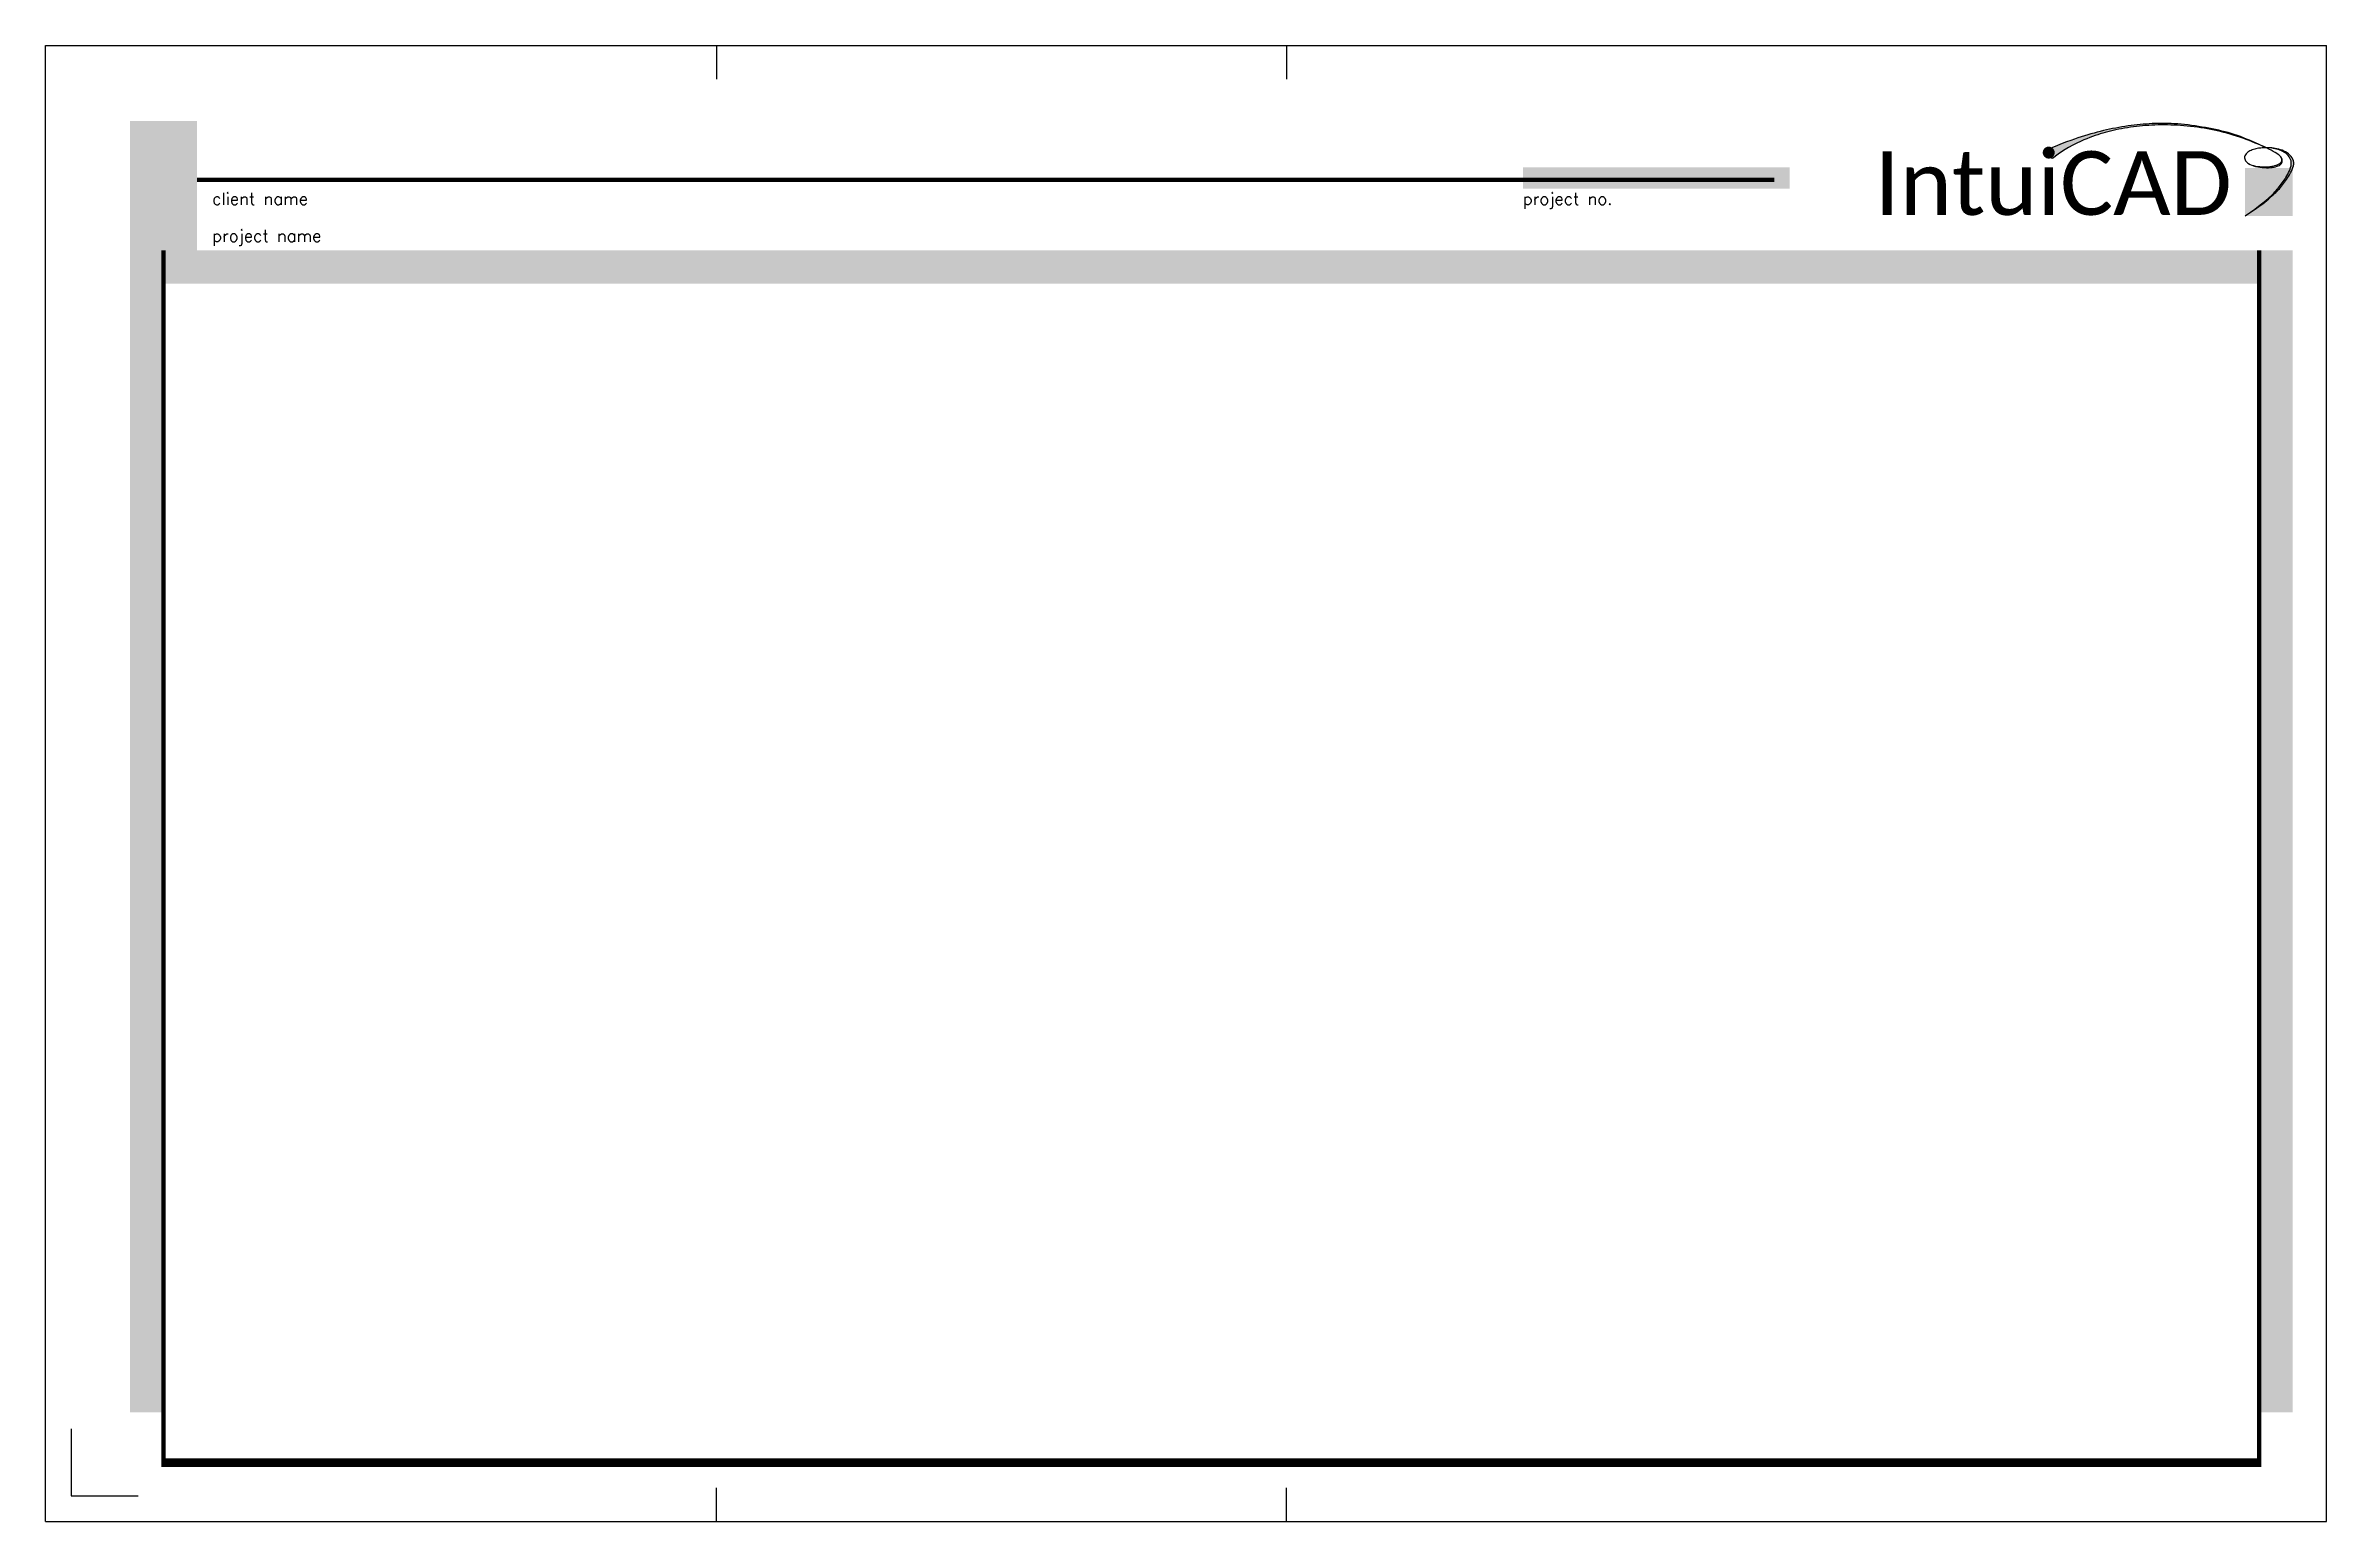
# Model space of a CAD drawing. Header units: inches. Extents: x -0.3 to 16.7, y -1 to 10.
import ezdxf
from ezdxf.enums import TextEntityAlignment as Align

# ---------------------------------------------------------------- set-up
doc = ezdxf.new("R2010")
doc.units = ezdxf.units.IN
doc.header["$MEASUREMENT"] = 0
doc.layers.get('0').update_dxf_attribs({"linetype": 'CONTINUOUS'})
doc.layers.get('DefPoints').update_dxf_attribs({"linetype": 'CONTINUOUS'})
doc.styles.add('Calibri', font='CALIBRI.TTF')
doc.styles.get("Standard").update_dxf_attribs({"font": 'SIMPLEX.SHX'})

# ---------------------------------------------------------------- blocks, each defined once
blk = doc.blocks.new('*U1')
for points in [[(-0.09257166991550825, 0.2744592406077828), (-0.07362828717787495, 0.2862810298870979), (-0.05649491183353372, 0.2960435848072454), (-0.04094859119698746, 0.3040780748899046), (-0.0267663725827022, 0.3107156696566769), (-0.0137253033052257, 0.3162875386292381), (-0.001602430678993794, 0.3211248513291993), (0.009808986043091328, 0.3255101506817617), (0.02065083985480787, 0.3295314732261438), (0.03104881181136643, 0.3332282289049919), (0.04112858296830268, 0.33663982766112), (0.05101583438078239, 0.3398056794371946), (0.06083624710429147, 0.3427651941760033), (0.07071550219418887, 0.345557781820248), (0.08077928070563145, 0.3482228523126238), (0.09112726089960133, 0.3507921085357371), (0.1017551098574999, 0.3532664251312108), (0.1126324918667377, 0.3556389696806503), (0.1237290712142799, 0.3579029097655679), (0.1350145121871243, 0.3600514129674366), (0.146458479072432, 0.3620776468678386), (0.1580306361572769, 0.3639747790482799), (0.1697006477287838, 0.3657359770902717), (0.1814430632437311, 0.3673552089278047), (0.1932519728385521, 0.3688296439048235), (0.2051263518191885, 0.3701572517176759), (0.217065175491702, 0.3713360020627627), (0.2290674191621572, 0.3723638646364256), (0.2411320581365849, 0.373238809135084), (0.2532580677211996, 0.3739588052550857), (0.2654444232218586, 0.3745218226928309), (0.2776921801281192, 0.3749254028562259), (0.2900107146632763, 0.3751653739993426), (0.3024114832339287, 0.3752371360877866), (0.3149059422468398, 0.3751360890871656), (0.3275055481085373, 0.3748576329630833), (0.3402217572257685, 0.3743971676811526), (0.3530660260053332, 0.3737500932069686), (0.3660498108537263, 0.3729118095061521), (0.3791760702903036, 0.3718792041726475), (0.3924137712860146, 0.3706551153137347), (0.4057233829239669, 0.3692438686650545), (0.4190653742873548, 0.3676497899622904), (0.4324002144599973, 0.3658772049409968), (0.4456883725249675, 0.3639304393368716), (0.4588903175655658, 0.3618138188855458), (0.47196651866535, 0.3595316693226236), (0.4848884874114893, 0.3570866059214195), (0.4976719054062327, 0.3544744021058488), (0.5103434967559691, 0.351689120837448), (0.5229299855671089, 0.3487248250777473), (0.5354580959458867, 0.3455755777883338), (0.5479545519983505, 0.3422354419307956), (0.560446077831061, 0.338698480466598), (0.5729593975500623, 0.3349587563573984), (0.5855086289713564, 0.3310150156456571), (0.5980574647479281, 0.3268847366980179), (0.6105569912428078, 0.3225900809620406), (0.6229582948187292, 0.3181532098852164), (0.6352124618384632, 0.3135962849151932), (0.6472705786645744, 0.308941467499583), (0.6590837316601369, 0.3042109190858042), (0.6706030071876131, 0.2994268011215668), (0.6817733560018376, 0.2946137280219991), (0.692515186424803, 0.289806126072687), (0.7011975274805923, 0.2857608367724866), (0.7015368407384212, 0.2857692370773943), (0.7017117840701587, 0.2857686693683039), (0.6928283228989472, 0.2900534278244615), (0.6822706051251713, 0.295006434044577), (0.6713452566078014, 0.3000129978666513), (0.6601369402203853, 0.3050414785300806), (0.6486912682448877, 0.3100537112721469), (0.6370440903147442, 0.3150099003295574), (0.6252312560636991, 0.3198702499390551), (0.6132886151256814, 0.3245949643372397), (0.6012520171342316, 0.3291442477609348), (0.5891573117232293, 0.3334783044468228), (0.5770403485264227, 0.3375573386315596), (0.5649248629659614, 0.3413530392189674), (0.5527861336181977, 0.3448830337810076), (0.5405873248479872, 0.3481764345566667), (0.5282916010202535, 0.3512623537849358), (0.5158621264996094, 0.3541699037048529), (0.5032620656511885, 0.3569281965553781), (0.4904545828398265, 0.3595663445755006), (0.477402842430125, 0.3621134600043279), (0.464086367159097, 0.3645896487073657), (0.4505501132517115, 0.3669789910568557), (0.4368553953049342, 0.3692565610514498), (0.4230635279159466, 0.3713974326899274), (0.4092358256816834, 0.3733766799710754), (0.3954336031990305, 0.3751693768936075), (0.3817181750652182, 0.3767505974562964), (0.368150855877302, 0.3780954156578646), (0.3547813079493999, 0.3791853506194149), (0.3416125844656667, 0.3800277019513567), (0.3286360863269807, 0.3806362143864748), (0.3158432144348332, 0.3810246326574998), (0.3032253696902428, 0.3812067014972031), (0.2907739529945604, 0.3811961656383414), (0.2784803652489122, 0.3810067698136699), (0.2663360073544024, 0.3806522587559451), (0.2543289806289516, 0.3801445369167), (0.2424341880564828, 0.3794881476225429), (0.2306232330376027, 0.3786857939188613), (0.2188677189726588, 0.3777401788510293), (0.207139249262292, 0.3766540054644443), (0.1954094273072188, 0.3754299768044635), (0.1836498565077435, 0.3740707959165102), (0.1718321402643556, 0.372579165845929), (0.1599349879976107, 0.3709565835137214), (0.147965533207136, 0.3691997213432217), (0.1359380154122373, 0.3673040456333254), (0.1238666741325468, 0.3652650226830296), (0.1117657488874287, 0.36307811879123), (0.09964947919643763, 0.3607388002568515), (0.08753210457904015, 0.3582425333788652), (0.07542786455463946, 0.3555847844561599), (0.06334281255120688, 0.3527614970293236), (0.05125025763115476, 0.3497705236056783), (0.03911532276516161, 0.3466101939340769), (0.02690313092411023, 0.3432788377634672), (0.0145788050787462, 0.3397747848427377), (0.002107468199909257, 0.3360963649207864), (-0.01054575674162705, 0.3322419077465888), (-0.02341574677497682, 0.3282097430690429), (-0.03658363390940467, 0.3239696805257655), (-0.05031557007451182, 0.3193774493092745), (-0.06492396217977381, 0.3142602585008616), (-0.0807212171347883, 0.3084453171817119), (-0.0980197418490788, 0.3017598344331329), (-0.1171319432321355, 0.2940310193363649), (-0.1383702281936053, 0.2850860809726488), (-0.1620470036429528, 0.2747522284232069), (-0.1367802683126554, 0.2433132808851095), (-0.1135480127319334, 0.2602470474476677)], [(0.7637003142348578, 0.2264638518065469), (0.764654977692052, 0.2291973589035301), (0.7651237747144936, 0.2319941280491689), (0.7651638486975917, 0.2348304144370479), (0.7648323430367486, 0.2376824732607261), (0.7641619986209492, 0.2405361754793063), (0.7630879463134851, 0.2434158551138834), (0.7615209144712268, 0.2463554619510724), (0.7593716314510469, 0.2493889457774952), (0.7591409425319765, 0.2496474815884442), (0.7612681762373309, 0.2465746511124687), (0.7626512146453212, 0.2437946139847567), (0.763468484907147, 0.2411376305381543), (0.7637971272307241, 0.2385802720657804), (0.7636979626640353, 0.2361028622256764), (0.763166535615401, 0.2337007341355664), (0.7621820713332196, 0.2313729732780825), (0.7607237950659026, 0.2291186651358643), (0.7587709320618404, 0.2269368951915336), (0.7563027075694438, 0.2248267489277325), (0.7532983468371218, 0.2227873118270995), (0.7497370751132567, 0.2208176693722468), (0.7456046104213075, 0.2189229684902001), (0.7409126418849176, 0.2171326018854494), (0.7356793514028005, 0.2154820237068922), (0.7299229208736079, 0.2140066881033817), (0.7236615321960419, 0.2127420492238157), (0.7169133672687878, 0.2117235612170552), (0.7096966079905914, 0.2109866782319907), (0.7020294362601122, 0.2105668544174968), (0.6939541334448008, 0.2104947983514238), (0.6856093787872864, 0.2107822363275265), (0.6771579509989928, 0.2114361490685344), (0.6687626287913276, 0.2124635172971816), (0.6605861908757032, 0.2138713217361943), (0.6527914159635141, 0.2156665431082914), (0.6455410827661759, 0.2178561621362265), (0.6389979699951068, 0.2204471595427169), (0.6332973824293276, 0.2234342592672807), (0.6284647291184392, 0.226763158116654), (0.624497945179663, 0.2303672961143333), (0.6212630932593207, 0.2343421529072014), (0.621395239456855, 0.2341064715190448), (0.6244984798019934, 0.2302234645424441), (0.6284656529458351, 0.2265146171604213), (0.6332988494329937, 0.2230395854340124), (0.639000159808175, 0.2198580254242435), (0.6455462054815652, 0.2170201855059677), (0.65281173132581, 0.2145386833092422), (0.6606460130790995, 0.2124167287779466), (0.6688983264796625, 0.2106575318559551), (0.6774179472656333, 0.2092643024871554), (0.6860541511753119, 0.2082402506154066), (0.6946562139467966, 0.2075885861845936), (0.7030734113183864, 0.2073125191385881), (0.7111710565354264, 0.2074106239879603), (0.7188786128719366, 0.207862933510027), (0.7261415811092197, 0.2086448450488003), (0.7329054620284766, 0.2097317559482832), (0.7391157564110015, 0.2110990635524974), (0.744717965037987, 0.2127221652054443), (0.7496575886907212, 0.2145764582511429), (0.7538801281504163, 0.2166373400335928), (0.7573496913006822, 0.2188803508717339), (0.7601048144345831, 0.2212816029842299), (0.7622026409475008, 0.2238173515646356)]]:
    blk.add_hatch(color=7).paths.add_polyline_path(points)
h = blk.add_hatch(color=7)
h.paths.add_polyline_path([(0.8099431024236102, 0.227983837890724), (0.8088810167331416, 0.2343884877429645), (0.8067744723771685, 0.2405055730473942), (0.8037280239735481, 0.2463049120876628), (0.7998462261401348, 0.2517563231474151), (0.7952336334947786, 0.2568296245102988), (0.7899948006553476, 0.2614946344599465), (0.7842342822396856, 0.2657211712800165), (0.7780566328656612, 0.2694790532541453), (0.7715626076608225, 0.2727490535380805), (0.764837763791527, 0.2755557647759208), (0.7579638589338696, 0.277934734483881), (0.7510226507639098, 0.2799215101781589), (0.7440958969576964, 0.2815516393749642), (0.7372653551913243, 0.2828606695905007), (0.7306127831408747, 0.28388414834097), (0.7242199384823765, 0.2846576231425821), (0.718147576602081, 0.2852136228223634), (0.7123724437267144, 0.2855726014506517), (0.706850283793187, 0.2857519944086082), (0.7017117840701604, 0.2857686693683028), (0.7018438542455009, 0.2857049679810058), (0.7066915358550562, 0.2856370881274166), (0.7120981272895947, 0.2853740433967529), (0.7177119722598039, 0.2848983199867745), (0.7235697069277408, 0.2841869670148207), (0.7296881810556793, 0.2832176097410894), (0.736005098806738, 0.2819701779971762), (0.7424383779442311, 0.2804251777575375), (0.7489059362315046, 0.278563114996623), (0.7553256914318555, 0.2763644956888933), (0.7616155613086258, 0.2738098258087949), (0.7676934636251379, 0.270879611330783), (0.773477316144693, 0.2675543582293156), (0.778887139796344, 0.2638211404081636), (0.78385136817192, 0.2596933034884283), (0.7883005380289402, 0.2551907610205302), (0.7921651861249576, 0.2503334265548949), (0.7953758492174955, 0.2451412136419446), (0.7978630640641012, 0.239634035832097), (0.7995573674223061, 0.2338318066757805), (0.8003892960496454, 0.2277544397234152), (0.8003195851537287, 0.2214293399133487), (0.7994297637424485, 0.2149138777356503), (0.7978315592737705, 0.2082729150683196), (0.7970675288558519, 0.2059400887983065), (0.80637143213231, 0.2059400887983063), (0.8069596924357311, 0.207527668932159), (0.80885423670322, 0.214486304955344), (0.8098984945015452, 0.2213285219004253)])
h.paths.add_polyline_path([(0.8043642251061868, 0.2005230957075508), (0.80637143213231, 0.2059400887983065), (0.7970675288558523, 0.2059400887983065), (0.7956366992056615, 0.201571313789356), (0.7929569109960842, 0.1948739357767555), (0.7899039221030143, 0.1882456429085206), (0.7865894599844104, 0.1817512970626505), (0.7831252520982243, 0.1754557601171303), (0.7796035922293864, 0.1694088460218166), (0.7760390394705255, 0.163600177014033), (0.7724267192412692, 0.1580043274029979), (0.7687617569611512, 0.1525958714978231), (0.7650392780498084, 0.1473493836077377), (0.7612544079268414, 0.1422394380419365), (0.7574022720118269, 0.1372406091095799), (0.7534779957243197, 0.1323274711198363), (0.7494703367068808, 0.1274726532020116), (0.7453425814936573, 0.1226410037658141), (0.7410516488417228, 0.1177954260410541), (0.736554457508178, 0.112898823257565), (0.731807926250093, 0.1079140986451512), (0.726768973824565, 0.1028041554336476), (0.721394518988686, 0.09753189685286734), (0.7156414804994734, 0.09206022613258402), (0.7094046563550328, 0.08631646774851642), (0.7023303615171331, 0.08008563115966516), (0.6940027901885034, 0.07311714707088046), (0.6840061365719144, 0.06516044618704009), (0.6719245948701006, 0.05596495921300182), (0.6573423592858002, 0.04528011685362465), (0.6398436240217468, 0.03285534981376803), (0.6190125832807226, 0.01844008879830761), (0.640546081738811, 0.03233937682274279), (0.6585072167921561, 0.04433782158417243), (0.6733627622549562, 0.05467605773565221), (0.6855794919414097, 0.06359471993025134), (0.695624179665726, 0.07133444282103651), (0.7039635992421279, 0.07813586106108628), (0.7110645244847703, 0.0842396093034341), (0.7173937292078986, 0.08988632220117387), (0.7233435361766319, 0.09528229562912793), (0.729008463959688, 0.1004964703490836), (0.7344085800766732, 0.1055634483445482), (0.7395639520472393, 0.1105178315990729), (0.74449464739104, 0.1153942220962143), (0.7492207336276745, 0.1202272218194924), (0.7537622782768044, 0.1250514327524441), (0.758139348858018, 0.1299014568786008), (0.7623726328986226, 0.1348112553718892), (0.76648529795615, 0.1398122261675365), (0.770501131595856, 0.1449351263912582), (0.7744439213829711, 0.1502107131686874), (0.7783374548826508, 0.1556697436254508), (0.7822055196601442, 0.1613429748872153), (0.786071903280659, 0.1672611640796122), (0.7899603933093912, 0.1734550683283016), (0.7938659188161782, 0.1799385715918895), (0.7976679748893091, 0.1866580651607326), (0.8012171981216777, 0.193543067158183)])
at = {"color": 7}
blk.add_line((-0.1367802683126559, 0.2433132808851095), (-0.1620470036429532, 0.274752228423206), dxfattribs=at)
for points in [[(0.6190125832807195, 0.0184400887983065), (0.6405460817388132, 0.03233937682274679), (0.6585072167921565, 0.04433782158417321), (0.673362762254954, 0.05467605773565265), (0.6855794919414097, 0.06359471993025223), (0.6956241796657286, 0.07133444282103851), (0.7039635992421168, 0.07813586106107873), (0.7110645244847774, 0.08423960930343966), (0.7173937292079159, 0.08988632220118764), (0.7233435361766422, 0.09528229562913548), (0.7290084639596844, 0.1004964703490752), (0.7344085800766759, 0.1055634483445431), (0.7395639520472496, 0.1105178315990771), (0.7444946473910391, 0.1153942220962134), (0.7492207336276776, 0.1202272218194897), (0.7537622782767986, 0.1250514327524428), (0.758139348858034, 0.1299014568786097), (0.762372632898615, 0.1348112553718792), (0.7664852979561557, 0.1398122261675485), (0.770501131595868, 0.1449351263912668), (0.7744439213829627, 0.1502107131686825), (0.7783374548826508, 0.1556697436254448), (0.7822055196601442, 0.1613429748872026), (0.7860719032806532, 0.1672611640796051), (0.7899603933093903, 0.1734550683283007), (0.7938659188161808, 0.1799385715918851), (0.79766797488931, 0.1866580651607375), (0.8012171981216786, 0.1935430671581837), (0.8043642251061859, 0.2005230957075497), (0.8069596924357328, 0.207527668932161), (0.8088542367032191, 0.2144863049553438), (0.8098984945015447, 0.2213285219004237), (0.8099431024236107, 0.2279838378907264), (0.808881016733142, 0.2343884877429641), (0.8067744723771689, 0.2405055730473953), (0.8037280239735473, 0.2463049120876646), (0.7998462261401326, 0.2517563231474169), (0.7952336334947804, 0.2568296245102968), (0.7899948006553471, 0.2614946344599487), (0.7842342822396878, 0.265721171280018), (0.7780566328656581, 0.2694790532541489), (0.7715626076608167, 0.2727490535380799), (0.7648377637915301, 0.2755557647759221), (0.7579638589338692, 0.2779347344838805), (0.7510226507639032, 0.2799215101781598), (0.7440958969577013, 0.2815516393749646), (0.7372653551913336, 0.2828606695905), (0.7306127831408699, 0.2838841483409709), (0.7242199384823801, 0.2846576231425817), (0.7181475766020725, 0.2852136228223634), (0.7123724437267113, 0.2855726014506517), (0.7068502837931981, 0.285751994408608), (0.7015368407384367, 0.2857692370773937), (0.6963878584993296, 0.2856417648381708), (0.6913590810127795, 0.2853870130721006), (0.6864062522156887, 0.2850224171603448), (0.6814851160449603, 0.2845654124840649), (0.6765611315338275, 0.2840252227818367), (0.6716386181008446, 0.2833782252218928), (0.6667316102608983, 0.2825925853298796), (0.6618541425288736, 0.2816364686314443), (0.6570202494196554, 0.2804780406522334), (0.6522439654481308, 0.2790854669178933), (0.6475393251291842, 0.277426912954071), (0.642920362977701, 0.2754705442864132), (0.6384144779101099, 0.273194114029367), (0.6341025264490044, 0.2706137256525822), (0.6300787295185214, 0.2677550702145093), (0.6264373080427973, 0.2646438387735979), (0.6232724829459687, 0.2613057223882989), (0.6206784751521722, 0.2577664121170617), (0.6187495055855444, 0.2540515990183374), (0.6175797951702214, 0.2501869741505758), (0.6172482097670923, 0.2462038894059908), (0.6177721949840552, 0.2421563400118523), (0.6191538413657597, 0.2381039820291928), (0.6213952394568555, 0.234106471519046), (0.6244984798019938, 0.2302234645424448), (0.6284656529458245, 0.2265146171604229), (0.6332988494329964, 0.2230395854340128), (0.6390001598081613, 0.2198580254242481), (0.6455462054815603, 0.217020185505969), (0.6528117313258043, 0.2145386833092442), (0.6606460130790969, 0.2124167287779499), (0.6688983264796403, 0.2106575318559616), (0.6774179472656378, 0.2092643024871557), (0.6860541511752923, 0.2082402506154075), (0.6946562139468068, 0.2075885861845932), (0.7030734113183837, 0.2073125191385887), (0.7111710565353998, 0.2074106239879592), (0.7188786128719254, 0.207862933510025), (0.7261415811092041, 0.2086448450487968), (0.7329054620284788, 0.2097317559482843), (0.7391157564109939, 0.2110990635524976), (0.7447179650379924, 0.212722165205447), (0.7496575886907185, 0.214576458251142), (0.7538801281504154, 0.216637340033593), (0.7573496913006875, 0.2188803508717381), (0.7601048144345804, 0.2212816029842268), (0.7622026409475012, 0.2238173515646369), (0.7637003142348561, 0.2264638518065463), (0.7646549776920516, 0.2291973589035323), (0.7651237747144949, 0.2319941280491731), (0.7651638486975917, 0.2348304144370461), (0.7648323430367491, 0.2376824732607292), (0.7641619986209506, 0.2405361754793061), (0.7630879463134873, 0.2434158551138845), (0.7615209144712282, 0.2463554619510777), (0.759371631451042, 0.2493889457774998), (0.7565508256097969, 0.2525502563797641), (0.7529692253043617, 0.2558733435444842), (0.7485375588916053, 0.2593921570582738), (0.7431665547283958, 0.2631406467077466), (0.7367975573656974, 0.2671421023550729), (0.7294943761308598, 0.2713771741646478), (0.721351436545327, 0.275815852376424), (0.7124631641305427, 0.2804281272303539), (0.7029239844079523, 0.2851839889663894), (0.692828322899001, 0.2900534278244831), (0.6822706051251318, 0.2950064340445868), (0.6713452566077894, 0.3000129978666533), (0.6601369402204683, 0.3050414785300941), (0.648691268244857, 0.3100537112721613), (0.6370440903146927, 0.3150099003295661), (0.6252312560637133, 0.3198702499390205), (0.6132886151256566, 0.3245949643372354), (0.60125201713426, 0.329144247760923), (0.5891573117232612, 0.3334783044467944), (0.5770403485263987, 0.3375573386315611), (0.5649248629659273, 0.3413530392189836), (0.5527861336181742, 0.3448830337810178), (0.5405873248479841, 0.3481764345566678), (0.5282916010202025, 0.3512623537849386), (0.5158621264996733, 0.3541699037048343), (0.5032620656512422, 0.3569281965553597), (0.4904545828397536, 0.3595663445755191), (0.477402842430053, 0.3621134600043174), (0.464086367159014, 0.3645896487073832), (0.4505501132516293, 0.3669789910568422), (0.4368553953049205, 0.3692565610514447), (0.4230635279159097, 0.3713974326899405), (0.4092358256816185, 0.37337667997108), (0.3954336031990687, 0.3751693768936133), (0.3817181750652822, 0.3767505974562904), (0.3681508558772811, 0.3780954156578611), (0.3547813079494505, 0.3791853506194105), (0.3416125844656316, 0.3800277019513618), (0.3286360863270287, 0.3806362143864723), (0.315843214434847, 0.3810246326575006), (0.3032253696902908, 0.3812067014972043), (0.2907739529945644, 0.3811961656383411), (0.2784803652488735, 0.3810067698136688), (0.2663360073544224, 0.3806522587559453), (0.2543289806289707, 0.3801445369166998), (0.2424341880565001, 0.3794881476225436), (0.2306232330375485, 0.3786857939188599), (0.2188677189726521, 0.3777401788510322), (0.2071392492623488, 0.3766540054644427), (0.1954094273071753, 0.3754299768044751), (0.1836498565076684, 0.3740707959165119), (0.1718321402643656, 0.3725791658459363), (0.1599349879976258, 0.3709565835137225), (0.1479655332070963, 0.3691997213432121), (0.1359380154122455, 0.3673040456333376), (0.1238666741325426, 0.3652650226830321), (0.1117657488874569, 0.3630781187912275), (0.09964947919645717, 0.360738800256857), (0.08753210457901195, 0.3582425333788537), (0.07542786455459083, 0.3555847844561497), (0.06334281255121821, 0.3527614970293418), (0.05125025763114388, 0.3497705236056812), (0.03911532276517293, 0.3466101939340827), (0.0269031309241109, 0.3432788377634612), (0.01457880507876308, 0.3397747848427322), (0.002107468199934792, 0.3360963649208102), (-0.01054575674156866, 0.3322419077466101), (-0.02341574677494196, 0.3282097430690472), (-0.03658363390943886, 0.3239696805257586), (-0.05031557007455045, 0.319377449309272), (-0.06492396217982732, 0.3142602585008381), (-0.08072121713481983, 0.3084453171817063), (-0.09801974184907813, 0.3017598344331269), (-0.1171319432321533, 0.2940310193363505), (-0.1383702281935949, 0.2850860809726268), (-0.1620470036429539, 0.274752228423206)], [(0.6190125832807195, 0.0184400887983065), (0.639843624021757, 0.03285534981377103), (0.6573423592857989, 0.04528011685362321), (0.6719245948701001, 0.05596495921300071), (0.684006136571918, 0.0651604461870412), (0.6940027901885087, 0.07311714707088246), (0.7023303615171282, 0.08008563115966205), (0.7094046563550328, 0.08631646774851776), (0.7156414804994774, 0.09206022613258735), (0.7213945189886638, 0.09753189685284913), (0.726768973824565, 0.102804155433645), (0.731807926250097, 0.1079140986451566), (0.7365544575081776, 0.1128988232575663), (0.7410516488417228, 0.1177954260410565), (0.7453425814936502, 0.1226410037658092), (0.7494703367068763, 0.1274726532020065), (0.7534779957243184, 0.132327471119831), (0.7574022720118082, 0.1372406091095704), (0.7612544079268387, 0.1422394380419369), (0.7650392780498178, 0.1473493836077486), (0.7687617569611535, 0.1525958714978237), (0.7724267192412541, 0.1580043274029796), (0.7760390394705278, 0.163600177014035), (0.7796035922293824, 0.1694088460218075), (0.7831252520982256, 0.1754557601171152), (0.7865894599844033, 0.18175129706264), (0.7899039221030125, 0.1882456429085206), (0.7929569109960873, 0.1948739357767593), (0.7956366992056619, 0.2015713137893587), (0.7978315592737709, 0.2082729150683211), (0.799429763742448, 0.214913877735649), (0.8003195851537283, 0.2214293399133449), (0.8003892960496454, 0.2277544397234113), (0.7995573674223057, 0.2338318066757796), (0.7978630640641008, 0.2396340358320985), (0.7953758492174955, 0.2451412136419451), (0.7921651861249531, 0.2503334265548975), (0.7883005380289384, 0.2551907610205328), (0.7838513681719143, 0.259693303488429), (0.7788871397963458, 0.2638211404081632), (0.7734773161446961, 0.2675543582293129), (0.7676934636251317, 0.2708796113307843), (0.7616155613086267, 0.2738098258087955), (0.7553256914318581, 0.2763644956888935), (0.7489059362315019, 0.278563114996625), (0.7424383779442351, 0.2804251777575368), (0.736005098806734, 0.2819701779971757), (0.7296881810556753, 0.2832176097410883), (0.7235697069277359, 0.2841869670148216), (0.7177119722598008, 0.2848983199867743), (0.7120981272895955, 0.2853740433967529), (0.7066915358550526, 0.2856370881274166), (0.7014555617941066, 0.2857104050614236), (0.6963535689446904, 0.2856169450814334), (0.6913489211447384, 0.2853796590701043), (0.6864049822321837, 0.2850214979100951), (0.6814851160449603, 0.2845654124840649), (0.6765611315338275, 0.2840252227818367), (0.6716386181008446, 0.2833782252218928), (0.6667316102608983, 0.2825925853298796), (0.6618541425288736, 0.2816364686314443), (0.6570202494196554, 0.2804780406522334), (0.6522439654481308, 0.2790854669178933), (0.6475393251291842, 0.277426912954071), (0.642920362977701, 0.2754705442864132), (0.6384144779101099, 0.273194114029367), (0.6341025264490044, 0.2706137256525822), (0.6300787295185214, 0.2677550702145093), (0.6264373080427973, 0.2646438387735979), (0.6232724829459687, 0.2613057223882989), (0.6206784751521722, 0.2577664121170617), (0.6187495055855444, 0.2540515990183374), (0.6175797951702214, 0.2501869741505758), (0.6172482054901135, 0.246205040058566), (0.6177721607682259, 0.2421655452324531), (0.6191537258873364, 0.2381350496487211), (0.6213949657302226, 0.2341801132838541), (0.6244979451796638, 0.2303672961143359), (0.6284647291184374, 0.2267631581166503), (0.6332973824293219, 0.2234342592672816), (0.6389979699950962, 0.2204471595427133), (0.6455410827661728, 0.2178561621362276), (0.6527914159635092, 0.2156665431082965), (0.6605861908756957, 0.2138713217361905), (0.6687626287913245, 0.21246351729718), (0.6771579509989879, 0.2114361490685353), (0.6856093787872767, 0.2107822363275262), (0.6939541334447826, 0.2104947983514232), (0.7020294362600975, 0.2105668544174966), (0.7096966079905994, 0.210986678231992), (0.7169133672688105, 0.2117235612170563), (0.7236615321960392, 0.2127420492238121), (0.7299229208735941, 0.2140066881033815), (0.7356793514027845, 0.2154820237068873), (0.740912641884918, 0.2171326018854518), (0.7456046104213035, 0.218922968490197), (0.7497370751132505, 0.2208176693722457), (0.7532983468371147, 0.2227873118270944), (0.7563027075694461, 0.2248267489277358), (0.7587709320618422, 0.2269368951915365), (0.7607237950659013, 0.2291186651358641), (0.7621820713332214, 0.2313729732780847), (0.7631665356153997, 0.2337007341355657), (0.7636979626640349, 0.236102862225674), (0.7637971272307237, 0.2385802720657761), (0.7634684849071484, 0.2411376305381558), (0.7626512146453203, 0.2437946139847635), (0.7612681762373349, 0.2465746511124662), (0.7592422294752886, 0.2495011706281305), (0.7564962341512756, 0.252597601238624), (0.7529530500573923, 0.255887371650813), (0.7485355369857337, 0.259393910571565), (0.7431665547283958, 0.2631406467077466), (0.736796107659799, 0.2671409574395549), (0.72948277848367, 0.2713680148405062), (0.7213122944860603, 0.2757849396574461), (0.7123703829530218, 0.2803548526372206), (0.7027427711706072, 0.2850408745266761), (0.6925151864248683, 0.2898061260726583), (0.6817733560018563, 0.2946137280220136), (0.6706030071876233, 0.2994268011215875), (0.6590837316600858, 0.3042109190858233), (0.6472705786646117, 0.3089414674995539), (0.6352124618384339, 0.3135962849152085), (0.6229582948187861, 0.3181532098852173), (0.6105569912428997, 0.3225900809620095), (0.5980574647480085, 0.3268847366980152), (0.5855086289713439, 0.3310150156456639), (0.57295939755014, 0.3349587563573853), (0.5604460778310428, 0.3386984804666116), (0.5479545519983599, 0.3422354419307851), (0.5354580959458125, 0.3455755777883509), (0.5229299855671222, 0.3487248250777533), (0.5103434967560104, 0.3516891208374375), (0.4976719054061981, 0.3544744021058486), (0.484888487411408, 0.3570866059214306), (0.4719665186653602, 0.3595316693226289), (0.458890317565596, 0.3618138188855413), (0.445688372524932, 0.3639304393368781), (0.4324002144600049, 0.3658772049410022), (0.4190653742874494, 0.3676497899622775), (0.405723382923903, 0.369243868665067), (0.392413771286, 0.3706551153137341), (0.3791760702903778, 0.371879204172642), (0.3660498108536713, 0.3729118095061543), (0.353066026005299, 0.3737500932069724), (0.3402217572258089, 0.3743971676811515), (0.3275055481085293, 0.3748576329630848), (0.3149059422467905, 0.3751360890871658), (0.3024114832339212, 0.3752371360877877), (0.2900107146632506, 0.3751653739993437), (0.2776921801281086, 0.3749254028562274), (0.2654444232218248, 0.374521822692832), (0.2532580677211632, 0.3739588052550886), (0.2411320581366289, 0.3732388091350807), (0.2290674191621626, 0.3723638646364293), (0.2170651754917038, 0.3713360020627559), (0.2051263518191929, 0.370157251717681), (0.1932519728385701, 0.3688296439048264), (0.1814430632437757, 0.3673552089278127), (0.1697006477287498, 0.3657359770902615), (0.1580306361572622, 0.3639747790482695), (0.1464584790723996, 0.3620776468678368), (0.1350145121870786, 0.3600514129674393), (0.1237290712142157, 0.3579029097655526), (0.1126324918667275, 0.3556389696806526), (0.1017551098575301, 0.353266425131215), (0.09112726089954049, 0.350792108535716), (0.08077928070567453, 0.3482228523126309), (0.0707155021941378, 0.3455577818202353), (0.06083624710429014, 0.3427651941760013), (0.05101583438078039, 0.3398056794372006), (0.04112858296825739, 0.3366398276611058), (0.03104881181136954, 0.3332282289049879), (0.02065083985476546, 0.3295314732261192), (0.009808986043094658, 0.325510150681771), (-0.001602430678994904, 0.3211248513292155), (-0.01372530330521349, 0.3162875386292388), (-0.02676637258270598, 0.3107156696566824), (-0.0409485911969768, 0.3040780748899024), (-0.05649491183353017, 0.2960435848072549), (-0.07362828717787073, 0.2862810298870959), (-0.09257166991550225, 0.2744592406077813), (-0.1135480127319292, 0.260247047447667), (-0.1367802683126563, 0.2433132808851093)]]:
    blk.add_lwpolyline(points, dxfattribs=at)
at = {"color": 1}
blk.add_solid([(0.6190125832807195, 0.0184400887983065), (0.6190125832807195, 0.2059400887983065), (0.8065125832807195, 0.0184400887983065), (0.8065125832807195, 0.2059400887983065)], dxfattribs=at)
at = {"color": 7, "style": 'Calibri'}
blk.add_text('IntuiCAD', height=0.25, dxfattribs=at).set_placement((-0.1333912628731267, 0.02209393495215273), align=Align.CENTER)

msp = doc.modelspace()

# ---------------------------------------------------------------- linework, layer by layer
at = {"const_width": 0.03125}
msp.add_lwpolyline([(12.58947623749969, 8.961347654586802), (0.8313707571401281, 8.961347654586806)], dxfattribs=at)
msp.add_lwpolyline([(0.5823891709945315, 8.435867587500827, 0.03125, 0.03125, 0), (0.5821473248065416, -0.6011825078812808, 0.0625, 0.0625, 0), (16.20255758086433, -0.6011825078812808, 0.03125, 0.03125, 0), (16.20255758086433, 8.435867590789602, 0.03125, 0.03125, 0)], format="xyseb")
at = {"color": 1}
for points in [[(0.3313286681711745, 9.398817654586804), (0.8313286681711745, 9.398817654586804), (0.3313286681711745, 8.435867590789602), (0.8313286681711745, 8.435867584239833)], [(10.71447623749969, 9.055087654586803), (10.71447623749969, 8.895367654586803), (12.70335623749969, 9.055087654586803), (12.70335623749969, 8.895367654586803)], [(0.3313286681711745, 8.435867590789602), (0.3313286681711745, -0.2269825286106694), (0.5823891583803338, 8.435867587500827), (0.5823891709945315, -0.2269825286106694)], [(16.45337623749969, 8.435867590789602), (16.45337623749969, -0.2269825286106694), (16.20231574729053, 8.435867587500827), (16.20231573467634, -0.2269825286106694)]]:
    msp.add_solid(points, dxfattribs=at)
msp.add_solid([(0.5823891709945421, 8.435867590789602), (0.5823824556742423, 8.185867590789602), (16.20255758086433, 8.435867590789602), (16.20255758086433, 8.185867590789602)])
at = {"layer": 'DefPoints'}
for p, q in [((-0.296643762500306, -1.038676341268595), (-0.296643762500306, 9.961323658731406)), ((-0.2964340128171189, 9.961145283320743), (16.70356598718288, 9.961145283320743)), ((16.70335623749969, -1.038676341268595), (16.70335623749969, 9.961323658731406)), ((-0.1061713318288295, -0.349370913662534), (-0.1061713318288295, -0.8493709136625336)), ((-0.1061713318288313, -0.8493709136625336), (0.3938286681711705, -0.849370913662534)), ((-0.296643762500306, -1.038676341268595), (16.70335623749969, -1.038676341268595))]:
    msp.add_line(p, q, dxfattribs=at)
at = {"layer": 'DefPoints', "color": 1}
for p, q in [((4.703565987182881, 9.961323658731406), (4.703565987182881, 9.711323658731406)), ((8.95356598718288, 9.961323658731406), (8.95356598718288, 9.711323658731406)), ((4.703565987182881, -1.038676341268594), (4.703565987182881, -0.7886763412685944)), ((8.95356598718288, -1.038676341268594), (8.95356598718288, -0.7886763412685944))]:
    msp.add_line(p, q, dxfattribs=at)

# ---------------------------------------------------------------- block references
at = {"xscale": 1.9, "yscale": 1.9, "zscale": 1.9}
msp.add_blockref('*U1', (14.92100232926632, 8.657362398151633), dxfattribs=at)

# ---------------------------------------------------------------- texts
for s, p in [('client name', (0.9452086681711762, 8.864117654586803)), ('project no.', (10.71447623749969, 8.864117654586803))]:
    msp.add_text(s, height=0.09).set_placement(p, align=Align.TOP_LEFT)
msp.add_text('project name', height=0.09).set_placement((0.9452086681711762, 8.49836759180922))

doc.saveas('drawing.dxf')
